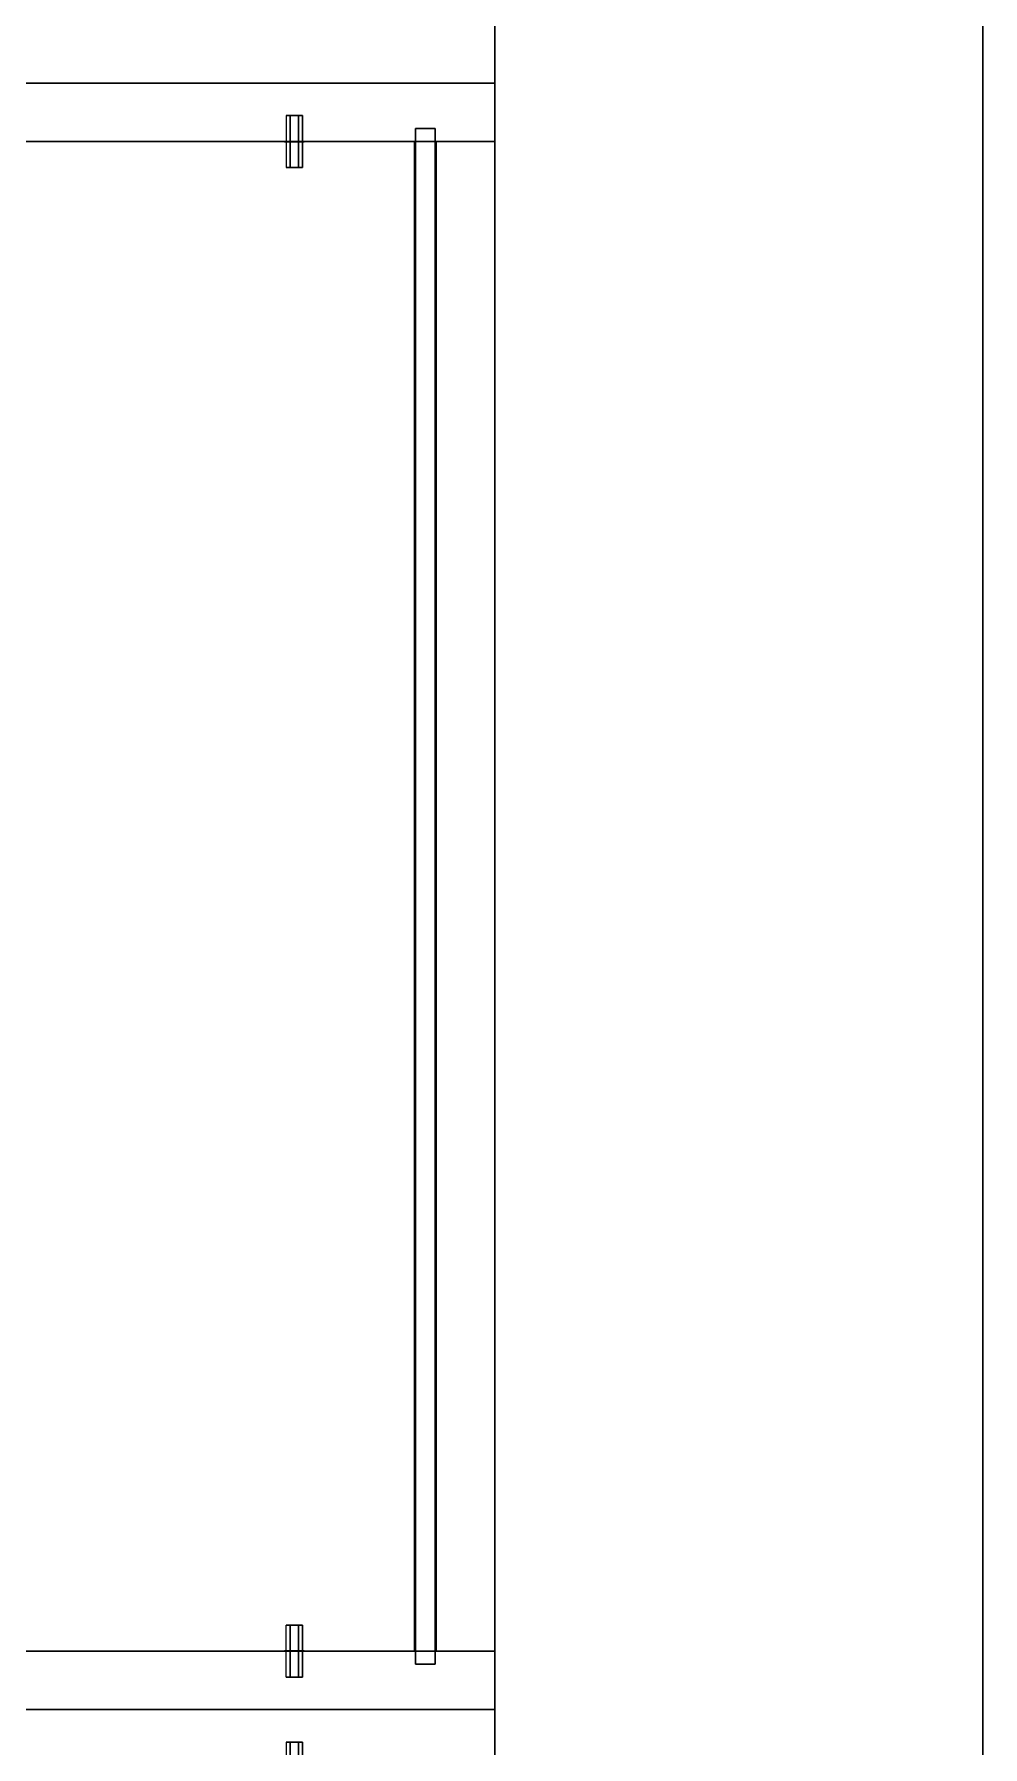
# Model space of a CAD drawing. Extents: x 0 to 4068, y -4475 to 0.
# Drawn here: x 3776 to 4068, y -3427 to -2901 of the extents above; entities that cross this region are included whole.
import ezdxf

# ---------------------------------------------------------------- set-up
doc = ezdxf.new("R2010")
doc.units = 0
for name, color, linetype in [('LAYER0', 7, 'CONTINUOUS'), ('LAYER199', 7, 'CONTINUOUS'), ('LAYER245', 254, 'CONTINUOUS'), ('LAYER361', 7, 'CONTINUOUS'), ('LAYER362', 7, 'CONTINUOUS'), ('LAYER363', 7, 'CONTINUOUS'), ('LAYER364', 7, 'CONTINUOUS'), ('LAYER365', 7, 'CONTINUOUS'), ('LAYER366', 7, 'CONTINUOUS'), ('LAYER367', 7, 'CONTINUOUS'), ('LAYER368', 7, 'CONTINUOUS'), ('LAYER380', 7, 'CONTINUOUS'), ('LAYER382', 254, 'CONTINUOUS'), ('LAYER384', 254, 'CONTINUOUS'), ('LAYER385', 7, 'CONTINUOUS'), ('LAYER387', 254, 'CONTINUOUS'), ('LAYER389', 254, 'CONTINUOUS'), ('LAYER390', 7, 'CONTINUOUS'), ('LAYER392', 254, 'CONTINUOUS'), ('LAYER394', 254, 'CONTINUOUS'), ('LAYER395', 7, 'CONTINUOUS'), ('LAYER397', 254, 'CONTINUOUS'), ('LAYER399', 254, 'CONTINUOUS'), ('LAYER400', 7, 'CONTINUOUS'), ('LAYER402', 254, 'CONTINUOUS'), ('LAYER404', 254, 'CONTINUOUS'), ('LAYER405', 7, 'CONTINUOUS'), ('LAYER407', 254, 'CONTINUOUS'), ('LAYER409', 254, 'CONTINUOUS'), ('LAYER411', 45, 'CONTINUOUS'), ('LAYER46', 7, 'CONTINUOUS'), ('LAYER824', 45, 'CONTINUOUS'), ('LAYER825', 45, 'CONTINUOUS'), ('LAYER88', 254, 'CONTINUOUS')]:
    doc.layers.add(name, color=color, linetype=linetype)

msp = doc.modelspace()

# ---------------------------------------------------------------- linework, layer by layer
at = {"layer": 'LAYER0', "invisible_edges": 1}
for points in [[(4068, 0), (0, -4475), (0, 0), (4068, 0)], [(4068, -4475, 5), (0, 0, 5), (0, -4475, 5), (4068, -4475, 5)], [(0, 0, 5), (4068, -4475, 5), (4068, 0, 5), (0, 0, 5)], [(0, -4475), (4068, 0), (4068, -4475), (0, -4475)], [(4068, 0), (4068, -4475, 5), (4068, -4475), (4068, 0)], [(4068, -4475, 5), (4068, 0), (4068, 0, 5), (4068, -4475, 5)]]:
    msp.add_3dface(points, dxfattribs=at)
at = {"layer": 'LAYER199', "invisible_edges": 1}
for points in [[(3918, -3416, 155), (3518, -3434, 155), (3518, -3416, 155), (3918, -3416, 155)], [(3518, -3434, 155), (3918, -3416, 155), (3918, -3434, 155), (3518, -3434, 155)], [(3918, -3434, 880), (3518, -3416, 880), (3518, -3434, 880), (3918, -3434, 880)], [(3518, -3416, 880), (3918, -3434, 880), (3918, -3416, 880), (3518, -3416, 880)], [(3518, -3416, 880), (3918, -3416, 155), (3518, -3416, 155), (3518, -3416, 880)], [(3918, -3416, 155), (3518, -3416, 880), (3918, -3416, 880), (3918, -3416, 155)], [(3918, -3416, 155), (3918, -3434, 880), (3918, -3434, 155), (3918, -3416, 155)], [(3918, -3434, 880), (3918, -3416, 155), (3918, -3416, 880), (3918, -3434, 880)]]:
    msp.add_3dface(points, dxfattribs=at)
at = {"layer": 'LAYER245'}
for points in [[(3853.9, -3426, 506), (3858.9, -3426, 506), (3857.65, -3426, 508.165), (3855.15, -3426, 508.165)], [(3853.9, -3426, 506), (3855.15, -3426, 503.835), (3857.65, -3426, 503.835), (3858.9, -3426, 506)]]:
    msp.add_3dface(points, dxfattribs=at)
at = {"layer": 'LAYER361', "invisible_edges": 1}
for points in [[(4068, -2754, 5), (3918, -4325, 5), (3918, -2886, 5), (4068, -2754, 5)], [(3918, -4325, 5), (4068, -2754, 5), (4068, -4475, 5), (3918, -4325, 5)], [(3918, -2886, 2415), (4068, -4475, 2415), (4068, -2754, 2415), (3918, -2886, 2415)], [(4068, -2754, 5), (4068, -4475, 2415), (4068, -4475, 5), (4068, -2754, 5)], [(4068, -4475, 2415), (4068, -2754, 5), (4068, -2754, 2415), (4068, -4475, 2415)], [(3918, -2886, 2415), (3918, -4325, 5), (3918, -4325, 2415), (3918, -2886, 2415)], [(3918, -4325, 5), (3918, -2886, 2415), (3918, -2886, 5), (3918, -4325, 5)], [(4068, -4475, 2415), (3918, -2886, 2415), (3918, -4325, 2415), (4068, -4475, 2415)]]:
    msp.add_3dface(points, dxfattribs=at)
at = {"layer": 'LAYER362', "invisible_edges": 1}
for points in [[(3900, -2934, 1233), (3918, -2934, 1113), (3900, -2934, 1113), (3900, -2934, 1233)], [(3918, -2934, 1113), (3900, -2934, 1233), (3918, -2934, 1233), (3918, -2934, 1113)], [(3900, -3398, 1113), (3918, -2934, 1113), (3918, -3398, 1113), (3900, -3398, 1113)], [(3918, -2934, 1113), (3900, -3398, 1113), (3900, -2934, 1113), (3918, -2934, 1113)], [(3900, -2934, 1233), (3918, -3398, 1233), (3918, -2934, 1233), (3900, -2934, 1233)], [(3918, -3398, 1233), (3900, -2934, 1233), (3900, -3398, 1233), (3918, -3398, 1233)], [(3900, -3398, 1113), (3900, -2934, 1233), (3900, -2934, 1113), (3900, -3398, 1113)], [(3900, -2934, 1233), (3900, -3398, 1113), (3900, -3398, 1233), (3900, -2934, 1233)], [(3918, -3398, 1233), (3918, -2934, 1113), (3918, -2934, 1233), (3918, -3398, 1233)], [(3918, -2934, 1113), (3918, -3398, 1233), (3918, -3398, 1113), (3918, -2934, 1113)], [(3918, -3398, 1233), (3900, -3398, 1113), (3918, -3398, 1113), (3918, -3398, 1233)], [(3900, -3398, 1113), (3918, -3398, 1233), (3900, -3398, 1233), (3900, -3398, 1113)]]:
    msp.add_3dface(points, dxfattribs=at)
at = {"layer": 'LAYER363', "invisible_edges": 1}
for points in [[(3900, -2934, 2346), (3918, -2934, 2226), (3900, -2934, 2226), (3900, -2934, 2346)], [(3918, -2934, 2226), (3900, -2934, 2346), (3918, -2934, 2346), (3918, -2934, 2226)], [(3900, -3398, 2226), (3918, -2934, 2226), (3918, -3398, 2226), (3900, -3398, 2226)], [(3918, -2934, 2226), (3900, -3398, 2226), (3900, -2934, 2226), (3918, -2934, 2226)], [(3900, -2934, 2346), (3918, -3398, 2346), (3918, -2934, 2346), (3900, -2934, 2346)], [(3918, -3398, 2346), (3900, -2934, 2346), (3900, -3398, 2346), (3918, -3398, 2346)], [(3900, -3398, 2226), (3900, -2934, 2346), (3900, -2934, 2226), (3900, -3398, 2226)], [(3900, -2934, 2346), (3900, -3398, 2226), (3900, -3398, 2346), (3900, -2934, 2346)], [(3918, -3398, 2346), (3918, -2934, 2226), (3918, -2934, 2346), (3918, -3398, 2346)], [(3918, -2934, 2226), (3918, -3398, 2346), (3918, -3398, 2226), (3918, -2934, 2226)], [(3918, -3398, 2346), (3900, -3398, 2226), (3918, -3398, 2226), (3918, -3398, 2346)], [(3900, -3398, 2226), (3918, -3398, 2346), (3900, -3398, 2346), (3900, -3398, 2226)]]:
    msp.add_3dface(points, dxfattribs=at)
at = {"layer": 'LAYER364', "invisible_edges": 1}
for points in [[(3918, -3398, 156), (3518, -2934, 156), (3918, -2934, 156), (3918, -3398, 156)], [(3518, -2934, 156), (3918, -3398, 156), (3518, -3398, 156), (3518, -2934, 156)], [(3918, -2934, 174), (3518, -2934, 156), (3518, -2934, 174), (3918, -2934, 174)], [(3518, -2934, 156), (3918, -2934, 174), (3918, -2934, 156), (3518, -2934, 156)], [(3518, -3398, 174), (3918, -2934, 174), (3518, -2934, 174), (3518, -3398, 174)], [(3918, -2934, 174), (3518, -3398, 174), (3918, -3398, 174), (3918, -2934, 174)], [(3918, -2934, 174), (3918, -3398, 156), (3918, -2934, 156), (3918, -2934, 174)], [(3918, -3398, 156), (3918, -2934, 174), (3918, -3398, 174), (3918, -3398, 156)], [(3918, -3398, 156), (3518, -3398, 174), (3518, -3398, 156), (3918, -3398, 156)], [(3518, -3398, 174), (3918, -3398, 156), (3918, -3398, 174), (3518, -3398, 174)]]:
    msp.add_3dface(points, dxfattribs=at)
at = {"layer": 'LAYER365', "invisible_edges": 1}
for points in [[(3918, -2934, 2364), (3518, -3398, 2364), (3918, -3398, 2364), (3918, -2934, 2364)], [(3518, -3398, 2364), (3918, -2934, 2364), (3518, -2934, 2364), (3518, -3398, 2364)], [(3918, -2934, 2364), (3518, -2934, 2346), (3518, -2934, 2364), (3918, -2934, 2364)], [(3518, -2934, 2346), (3918, -2934, 2364), (3918, -2934, 2346), (3518, -2934, 2346)], [(3518, -2934, 2346), (3918, -3398, 2346), (3518, -3398, 2346), (3518, -2934, 2346)], [(3918, -3398, 2346), (3518, -2934, 2346), (3918, -2934, 2346), (3918, -3398, 2346)], [(3918, -3398, 2346), (3918, -2934, 2364), (3918, -3398, 2364), (3918, -3398, 2346)], [(3918, -2934, 2364), (3918, -3398, 2346), (3918, -2934, 2346), (3918, -2934, 2364)], [(3918, -3398, 2346), (3518, -3398, 2364), (3518, -3398, 2346), (3918, -3398, 2346)], [(3518, -3398, 2364), (3918, -3398, 2346), (3918, -3398, 2364), (3518, -3398, 2364)]]:
    msp.add_3dface(points, dxfattribs=at)
at = {"layer": 'LAYER366', "invisible_edges": 1}
for points in [[(3918, -2916, 155), (3518, -2934, 155), (3518, -2916, 155), (3918, -2916, 155)], [(3518, -2934, 155), (3918, -2916, 155), (3918, -2934, 155), (3518, -2934, 155)], [(3918, -2934, 2365), (3518, -2916, 2365), (3518, -2934, 2365), (3918, -2934, 2365)], [(3518, -2916, 2365), (3918, -2934, 2365), (3918, -2916, 2365), (3518, -2916, 2365)], [(3518, -2916, 2365), (3918, -2916, 155), (3518, -2916, 155), (3518, -2916, 2365)], [(3918, -2916, 155), (3518, -2916, 2365), (3918, -2916, 2365), (3918, -2916, 155)], [(3918, -2916, 155), (3918, -2934, 2365), (3918, -2934, 155), (3918, -2916, 155)], [(3918, -2934, 2365), (3918, -2916, 155), (3918, -2916, 2365), (3918, -2934, 2365)], [(3918, -2934, 2365), (3518, -2934, 155), (3918, -2934, 155), (3918, -2934, 2365)], [(3518, -2934, 155), (3918, -2934, 2365), (3518, -2934, 2365), (3518, -2934, 155)]]:
    msp.add_3dface(points, dxfattribs=at)
at = {"layer": 'LAYER367', "invisible_edges": 1}
for points in [[(3918, -3398, 155), (3518, -3398, 2365), (3918, -3398, 2365), (3918, -3398, 155)], [(3518, -3398, 2365), (3918, -3398, 155), (3518, -3398, 155), (3518, -3398, 2365)], [(3918, -3398, 155), (3518, -3416, 155), (3518, -3398, 155), (3918, -3398, 155)], [(3518, -3416, 155), (3918, -3398, 155), (3918, -3416, 155), (3518, -3416, 155)], [(3918, -3416, 2365), (3518, -3398, 2365), (3518, -3416, 2365), (3918, -3416, 2365)], [(3518, -3398, 2365), (3918, -3416, 2365), (3918, -3398, 2365), (3518, -3398, 2365)], [(3918, -3416, 2365), (3918, -3398, 155), (3918, -3398, 2365), (3918, -3416, 2365)], [(3918, -3398, 155), (3918, -3416, 2365), (3918, -3416, 155), (3918, -3398, 155)], [(3518, -3416, 155), (3918, -3416, 2365), (3518, -3416, 2365), (3518, -3416, 155)], [(3918, -3416, 2365), (3518, -3416, 155), (3918, -3416, 155), (3918, -3416, 2365)]]:
    msp.add_3dface(points, dxfattribs=at)
at = {"layer": 'LAYER368', "invisible_edges": 1}
for points in [[(3893.7, -2930, 170), (3899.7, -3402, 170), (3893.7, -3402, 170), (3893.7, -2930, 170)], [(3899.7, -3402, 170), (3893.7, -2930, 170), (3899.7, -2930, 170), (3899.7, -3402, 170)], [(3899.7, -2930, 2350), (3893.7, -3402, 2350), (3899.7, -3402, 2350), (3899.7, -2930, 2350)], [(3893.7, -3402, 2350), (3899.7, -2930, 2350), (3893.7, -2930, 2350), (3893.7, -3402, 2350)], [(3893.7, -2930, 170), (3899.7, -2930, 2350), (3899.7, -2930, 170), (3893.7, -2930, 170)], [(3899.7, -2930, 2350), (3893.7, -2930, 170), (3893.7, -2930, 2350), (3899.7, -2930, 2350)], [(3893.7, -3402, 2350), (3893.7, -2930, 170), (3893.7, -3402, 170), (3893.7, -3402, 2350)], [(3893.7, -2930, 170), (3893.7, -3402, 2350), (3893.7, -2930, 2350), (3893.7, -2930, 170)], [(3899.7, -2930, 2350), (3899.7, -3402, 170), (3899.7, -2930, 170), (3899.7, -2930, 2350)], [(3899.7, -3402, 170), (3899.7, -2930, 2350), (3899.7, -3402, 2350), (3899.7, -3402, 170)], [(3893.7, -3402, 2350), (3899.7, -3402, 170), (3899.7, -3402, 2350), (3893.7, -3402, 2350)], [(3899.7, -3402, 170), (3893.7, -3402, 2350), (3893.7, -3402, 170), (3899.7, -3402, 170)]]:
    msp.add_3dface(points, dxfattribs=at)
at = {"layer": 'LAYER380', "invisible_edges": 1}
for points in [[(3893.4, -3398, 465.571), (3538, -2934, 465.571), (3893.4, -2934, 465.571), (3893.4, -3398, 465.571)], [(3538, -2934, 465.571), (3893.4, -3398, 465.571), (3538, -3398, 465.571), (3538, -2934, 465.571)], [(3893.4, -2934, 483.571), (3538, -2934, 465.571), (3538, -2934, 483.571), (3893.4, -2934, 483.571)], [(3538, -2934, 465.571), (3893.4, -2934, 483.571), (3893.4, -2934, 465.571), (3538, -2934, 465.571)], [(3538, -3398, 483.571), (3893.4, -2934, 483.571), (3538, -2934, 483.571), (3538, -3398, 483.571)], [(3893.4, -2934, 483.571), (3538, -3398, 483.571), (3893.4, -3398, 483.571), (3893.4, -2934, 483.571)], [(3893.4, -2934, 483.571), (3893.4, -3398, 465.571), (3893.4, -2934, 465.571), (3893.4, -2934, 483.571)], [(3893.4, -3398, 465.571), (3893.4, -2934, 483.571), (3893.4, -3398, 483.571), (3893.4, -3398, 465.571)], [(3893.4, -3398, 465.571), (3538, -3398, 483.571), (3538, -3398, 465.571), (3893.4, -3398, 465.571)], [(3538, -3398, 483.571), (3893.4, -3398, 465.571), (3893.4, -3398, 483.571), (3538, -3398, 483.571)]]:
    msp.add_3dface(points, dxfattribs=at)
at = {"layer": 'LAYER382'}
for points in [[(3853.9, -2926, 463.071), (3858.9, -2926, 463.071), (3857.65, -2926, 465.236), (3855.15, -2926, 465.236)], [(3853.9, -2926, 463.071), (3855.15, -2926, 460.906), (3857.65, -2926, 460.906), (3858.9, -2926, 463.071)], [(3859.4, -2933.95, 463.071), (3853.4, -2933.95, 463.071), (3854.9, -2933.95, 465.67), (3857.9, -2933.95, 465.67)], [(3859.4, -2933.95, 463.071), (3853.4, -2933.95, 463.071), (3854.9, -2933.95, 460.473), (3857.9, -2933.95, 460.473)], [(3859.4, -2934.05, 463.071), (3853.4, -2934.05, 463.071), (3854.9, -2934.05, 465.67), (3857.9, -2934.05, 465.67)], [(3859.4, -2934.05, 463.071), (3853.4, -2934.05, 463.071), (3854.9, -2934.05, 460.473), (3857.9, -2934.05, 460.473)], [(3853.9, -2942, 463.071), (3858.9, -2942, 463.071), (3857.65, -2942, 465.236), (3855.15, -2942, 465.236)], [(3853.9, -2942, 463.071), (3855.15, -2942, 460.906), (3857.65, -2942, 460.906), (3858.9, -2942, 463.071)]]:
    msp.add_3dface(points, dxfattribs=at)
at = {"layer": 'LAYER384'}
for points in [[(3853.9, -3390, 463.071), (3858.9, -3390, 463.071), (3857.65, -3390, 465.236), (3855.15, -3390, 465.236)], [(3853.9, -3390, 463.071), (3855.15, -3390, 460.906), (3857.65, -3390, 460.906), (3858.9, -3390, 463.071)], [(3859.4, -3397.95, 463.071), (3853.4, -3397.95, 463.071), (3854.9, -3397.95, 465.67), (3857.9, -3397.95, 465.67)], [(3859.4, -3397.95, 463.071), (3853.4, -3397.95, 463.071), (3854.9, -3397.95, 460.473), (3857.9, -3397.95, 460.473)], [(3859.4, -3398.05, 463.071), (3853.4, -3398.05, 463.071), (3854.9, -3398.05, 465.67), (3857.9, -3398.05, 465.67)], [(3859.4, -3398.05, 463.071), (3853.4, -3398.05, 463.071), (3854.9, -3398.05, 460.473), (3857.9, -3398.05, 460.473)], [(3853.9, -3406, 463.071), (3858.9, -3406, 463.071), (3857.65, -3406, 465.236), (3855.15, -3406, 465.236)], [(3853.9, -3406, 463.071), (3855.15, -3406, 460.906), (3857.65, -3406, 460.906), (3858.9, -3406, 463.071)]]:
    msp.add_3dface(points, dxfattribs=at)
at = {"layer": 'LAYER385', "invisible_edges": 1}
for points in [[(3893.4, -3398, 806.14), (3538, -2934, 806.14), (3893.4, -2934, 806.14), (3893.4, -3398, 806.14)], [(3538, -2934, 806.14), (3893.4, -3398, 806.14), (3538, -3398, 806.14), (3538, -2934, 806.14)], [(3893.4, -2934, 824.14), (3538, -2934, 806.14), (3538, -2934, 824.14), (3893.4, -2934, 824.14)], [(3538, -2934, 806.14), (3893.4, -2934, 824.14), (3893.4, -2934, 806.14), (3538, -2934, 806.14)], [(3538, -3398, 824.14), (3893.4, -2934, 824.14), (3538, -2934, 824.14), (3538, -3398, 824.14)], [(3893.4, -2934, 824.14), (3538, -3398, 824.14), (3893.4, -3398, 824.14), (3893.4, -2934, 824.14)], [(3893.4, -2934, 824.14), (3893.4, -3398, 806.14), (3893.4, -2934, 806.14), (3893.4, -2934, 824.14)], [(3893.4, -3398, 806.14), (3893.4, -2934, 824.14), (3893.4, -3398, 824.14), (3893.4, -3398, 806.14)], [(3893.4, -3398, 806.14), (3538, -3398, 824.14), (3538, -3398, 806.14), (3893.4, -3398, 806.14)], [(3538, -3398, 824.14), (3893.4, -3398, 806.14), (3893.4, -3398, 824.14), (3538, -3398, 824.14)]]:
    msp.add_3dface(points, dxfattribs=at)
at = {"layer": 'LAYER387'}
for points in [[(3853.9, -2926, 803.64), (3858.9, -2926, 803.64), (3857.65, -2926, 805.805), (3855.15, -2926, 805.805)], [(3853.9, -2926, 803.64), (3855.15, -2926, 801.475), (3857.65, -2926, 801.475), (3858.9, -2926, 803.64)], [(3859.4, -2933.95, 803.64), (3853.4, -2933.95, 803.64), (3854.9, -2933.95, 806.238), (3857.9, -2933.95, 806.238)], [(3859.4, -2933.95, 803.64), (3853.4, -2933.95, 803.64), (3854.9, -2933.95, 801.042), (3857.9, -2933.95, 801.042)], [(3859.4, -2934.05, 803.64), (3853.4, -2934.05, 803.64), (3854.9, -2934.05, 806.238), (3857.9, -2934.05, 806.238)], [(3859.4, -2934.05, 803.64), (3853.4, -2934.05, 803.64), (3854.9, -2934.05, 801.042), (3857.9, -2934.05, 801.042)], [(3853.9, -2942, 803.64), (3858.9, -2942, 803.64), (3857.65, -2942, 805.805), (3855.15, -2942, 805.805)], [(3853.9, -2942, 803.64), (3855.15, -2942, 801.475), (3857.65, -2942, 801.475), (3858.9, -2942, 803.64)]]:
    msp.add_3dface(points, dxfattribs=at)
at = {"layer": 'LAYER389'}
for points in [[(3853.9, -3390, 803.64), (3858.9, -3390, 803.64), (3857.65, -3390, 805.805), (3855.15, -3390, 805.805)], [(3853.9, -3390, 803.64), (3855.15, -3390, 801.475), (3857.65, -3390, 801.475), (3858.9, -3390, 803.64)], [(3859.4, -3397.95, 803.64), (3853.4, -3397.95, 803.64), (3854.9, -3397.95, 806.238), (3857.9, -3397.95, 806.238)], [(3859.4, -3397.95, 803.64), (3853.4, -3397.95, 803.64), (3854.9, -3397.95, 801.042), (3857.9, -3397.95, 801.042)], [(3859.4, -3398.05, 803.64), (3853.4, -3398.05, 803.64), (3854.9, -3398.05, 806.238), (3857.9, -3398.05, 806.238)], [(3859.4, -3398.05, 803.64), (3853.4, -3398.05, 803.64), (3854.9, -3398.05, 801.042), (3857.9, -3398.05, 801.042)], [(3853.9, -3406, 803.64), (3858.9, -3406, 803.64), (3857.65, -3406, 805.805), (3855.15, -3406, 805.805)], [(3853.9, -3406, 803.64), (3855.15, -3406, 801.475), (3857.65, -3406, 801.475), (3858.9, -3406, 803.64)]]:
    msp.add_3dface(points, dxfattribs=at)
at = {"layer": 'LAYER390', "invisible_edges": 1}
for points in [[(3893.4, -3398, 1086.714), (3538, -2934, 1086.714), (3893.4, -2934, 1086.714), (3893.4, -3398, 1086.714)], [(3538, -2934, 1086.714), (3893.4, -3398, 1086.714), (3538, -3398, 1086.714), (3538, -2934, 1086.714)], [(3893.4, -2934, 1104.714), (3538, -2934, 1086.714), (3538, -2934, 1104.714), (3893.4, -2934, 1104.714)], [(3538, -2934, 1086.714), (3893.4, -2934, 1104.714), (3893.4, -2934, 1086.714), (3538, -2934, 1086.714)], [(3538, -3398, 1104.714), (3893.4, -2934, 1104.714), (3538, -2934, 1104.714), (3538, -3398, 1104.714)], [(3893.4, -2934, 1104.714), (3538, -3398, 1104.714), (3893.4, -3398, 1104.714), (3893.4, -2934, 1104.714)], [(3893.4, -2934, 1104.714), (3893.4, -3398, 1086.714), (3893.4, -2934, 1086.714), (3893.4, -2934, 1104.714)], [(3893.4, -3398, 1086.714), (3893.4, -2934, 1104.714), (3893.4, -3398, 1104.714), (3893.4, -3398, 1086.714)], [(3893.4, -3398, 1086.714), (3538, -3398, 1104.714), (3538, -3398, 1086.714), (3893.4, -3398, 1086.714)], [(3538, -3398, 1104.714), (3893.4, -3398, 1086.714), (3893.4, -3398, 1104.714), (3538, -3398, 1104.714)]]:
    msp.add_3dface(points, dxfattribs=at)
at = {"layer": 'LAYER392'}
for points in [[(3853.9, -2926, 1084.214), (3858.9, -2926, 1084.214), (3857.65, -2926, 1086.379), (3855.15, -2926, 1086.379)], [(3853.9, -2926, 1084.214), (3855.15, -2926, 1082.049), (3857.65, -2926, 1082.049), (3858.9, -2926, 1084.214)], [(3859.4, -2933.95, 1084.214), (3853.4, -2933.95, 1084.214), (3854.9, -2933.95, 1086.812), (3857.9, -2933.95, 1086.812)], [(3859.4, -2933.95, 1084.214), (3853.4, -2933.95, 1084.214), (3854.9, -2933.95, 1081.616), (3857.9, -2933.95, 1081.616)], [(3859.4, -2934.05, 1084.214), (3853.4, -2934.05, 1084.214), (3854.9, -2934.05, 1086.812), (3857.9, -2934.05, 1086.812)], [(3859.4, -2934.05, 1084.214), (3853.4, -2934.05, 1084.214), (3854.9, -2934.05, 1081.616), (3857.9, -2934.05, 1081.616)], [(3853.9, -2942, 1084.214), (3858.9, -2942, 1084.214), (3857.65, -2942, 1086.379), (3855.15, -2942, 1086.379)], [(3853.9, -2942, 1084.214), (3855.15, -2942, 1082.049), (3857.65, -2942, 1082.049), (3858.9, -2942, 1084.214)]]:
    msp.add_3dface(points, dxfattribs=at)
at = {"layer": 'LAYER394'}
for points in [[(3853.9, -3390, 1084.214), (3858.9, -3390, 1084.214), (3857.65, -3390, 1086.379), (3855.15, -3390, 1086.379)], [(3853.9, -3390, 1084.214), (3855.15, -3390, 1082.049), (3857.65, -3390, 1082.049), (3858.9, -3390, 1084.214)], [(3859.4, -3397.95, 1084.214), (3853.4, -3397.95, 1084.214), (3854.9, -3397.95, 1086.812), (3857.9, -3397.95, 1086.812)], [(3859.4, -3397.95, 1084.214), (3853.4, -3397.95, 1084.214), (3854.9, -3397.95, 1081.616), (3857.9, -3397.95, 1081.616)], [(3859.4, -3398.05, 1084.214), (3853.4, -3398.05, 1084.214), (3854.9, -3398.05, 1086.812), (3857.9, -3398.05, 1086.812)], [(3859.4, -3398.05, 1084.214), (3853.4, -3398.05, 1084.214), (3854.9, -3398.05, 1081.616), (3857.9, -3398.05, 1081.616)], [(3853.9, -3406, 1084.214), (3858.9, -3406, 1084.214), (3857.65, -3406, 1086.379), (3855.15, -3406, 1086.379)], [(3853.9, -3406, 1084.214), (3855.15, -3406, 1082.049), (3857.65, -3406, 1082.049), (3858.9, -3406, 1084.214)]]:
    msp.add_3dface(points, dxfattribs=at)
at = {"layer": 'LAYER395', "invisible_edges": 1}
for points in [[(3893.4, -3398, 1397.286), (3538, -2934, 1397.286), (3893.4, -2934, 1397.286), (3893.4, -3398, 1397.286)], [(3538, -2934, 1397.286), (3893.4, -3398, 1397.286), (3538, -3398, 1397.286), (3538, -2934, 1397.286)], [(3893.4, -2934, 1415.286), (3538, -2934, 1397.286), (3538, -2934, 1415.286), (3893.4, -2934, 1415.286)], [(3538, -2934, 1397.286), (3893.4, -2934, 1415.286), (3893.4, -2934, 1397.286), (3538, -2934, 1397.286)], [(3538, -3398, 1415.286), (3893.4, -2934, 1415.286), (3538, -2934, 1415.286), (3538, -3398, 1415.286)], [(3893.4, -2934, 1415.286), (3538, -3398, 1415.286), (3893.4, -3398, 1415.286), (3893.4, -2934, 1415.286)], [(3893.4, -2934, 1415.286), (3893.4, -3398, 1397.286), (3893.4, -2934, 1397.286), (3893.4, -2934, 1415.286)], [(3893.4, -3398, 1397.286), (3893.4, -2934, 1415.286), (3893.4, -3398, 1415.286), (3893.4, -3398, 1397.286)], [(3893.4, -3398, 1397.286), (3538, -3398, 1415.286), (3538, -3398, 1397.286), (3893.4, -3398, 1397.286)], [(3538, -3398, 1415.286), (3893.4, -3398, 1397.286), (3893.4, -3398, 1415.286), (3538, -3398, 1415.286)]]:
    msp.add_3dface(points, dxfattribs=at)
at = {"layer": 'LAYER397'}
for points in [[(3853.9, -2926, 1394.786), (3858.9, -2926, 1394.786), (3857.65, -2926, 1396.951), (3855.15, -2926, 1396.951)], [(3853.9, -2926, 1394.786), (3855.15, -2926, 1392.621), (3857.65, -2926, 1392.621), (3858.9, -2926, 1394.786)], [(3859.4, -2933.95, 1394.786), (3853.4, -2933.95, 1394.786), (3854.9, -2933.95, 1397.384), (3857.9, -2933.95, 1397.384)], [(3859.4, -2933.95, 1394.786), (3853.4, -2933.95, 1394.786), (3854.9, -2933.95, 1392.188), (3857.9, -2933.95, 1392.188)], [(3859.4, -2934.05, 1394.786), (3853.4, -2934.05, 1394.786), (3854.9, -2934.05, 1397.384), (3857.9, -2934.05, 1397.384)], [(3859.4, -2934.05, 1394.786), (3853.4, -2934.05, 1394.786), (3854.9, -2934.05, 1392.188), (3857.9, -2934.05, 1392.188)], [(3853.9, -2942, 1394.786), (3858.9, -2942, 1394.786), (3857.65, -2942, 1396.951), (3855.15, -2942, 1396.951)], [(3853.9, -2942, 1394.786), (3855.15, -2942, 1392.621), (3857.65, -2942, 1392.621), (3858.9, -2942, 1394.786)]]:
    msp.add_3dface(points, dxfattribs=at)
at = {"layer": 'LAYER399'}
for points in [[(3853.9, -3390, 1394.786), (3858.9, -3390, 1394.786), (3857.65, -3390, 1396.951), (3855.15, -3390, 1396.951)], [(3853.9, -3390, 1394.786), (3855.15, -3390, 1392.621), (3857.65, -3390, 1392.621), (3858.9, -3390, 1394.786)], [(3859.4, -3397.95, 1394.786), (3853.4, -3397.95, 1394.786), (3854.9, -3397.95, 1397.384), (3857.9, -3397.95, 1397.384)], [(3859.4, -3397.95, 1394.786), (3853.4, -3397.95, 1394.786), (3854.9, -3397.95, 1392.188), (3857.9, -3397.95, 1392.188)], [(3859.4, -3398.05, 1394.786), (3853.4, -3398.05, 1394.786), (3854.9, -3398.05, 1397.384), (3857.9, -3398.05, 1397.384)], [(3859.4, -3398.05, 1394.786), (3853.4, -3398.05, 1394.786), (3854.9, -3398.05, 1392.188), (3857.9, -3398.05, 1392.188)], [(3853.9, -3406, 1394.786), (3858.9, -3406, 1394.786), (3857.65, -3406, 1396.951), (3855.15, -3406, 1396.951)], [(3853.9, -3406, 1394.786), (3855.15, -3406, 1392.621), (3857.65, -3406, 1392.621), (3858.9, -3406, 1394.786)]]:
    msp.add_3dface(points, dxfattribs=at)
at = {"layer": 'LAYER400', "invisible_edges": 1}
for points in [[(3893.4, -3398, 1707.857), (3538, -2934, 1707.857), (3893.4, -2934, 1707.857), (3893.4, -3398, 1707.857)], [(3538, -2934, 1707.857), (3893.4, -3398, 1707.857), (3538, -3398, 1707.857), (3538, -2934, 1707.857)], [(3893.4, -2934, 1725.857), (3538, -2934, 1707.857), (3538, -2934, 1725.857), (3893.4, -2934, 1725.857)], [(3538, -2934, 1707.857), (3893.4, -2934, 1725.857), (3893.4, -2934, 1707.857), (3538, -2934, 1707.857)], [(3538, -3398, 1725.857), (3893.4, -2934, 1725.857), (3538, -2934, 1725.857), (3538, -3398, 1725.857)], [(3893.4, -2934, 1725.857), (3538, -3398, 1725.857), (3893.4, -3398, 1725.857), (3893.4, -2934, 1725.857)], [(3893.4, -2934, 1725.857), (3893.4, -3398, 1707.857), (3893.4, -2934, 1707.857), (3893.4, -2934, 1725.857)], [(3893.4, -3398, 1707.857), (3893.4, -2934, 1725.857), (3893.4, -3398, 1725.857), (3893.4, -3398, 1707.857)], [(3893.4, -3398, 1707.857), (3538, -3398, 1725.857), (3538, -3398, 1707.857), (3893.4, -3398, 1707.857)], [(3538, -3398, 1725.857), (3893.4, -3398, 1707.857), (3893.4, -3398, 1725.857), (3538, -3398, 1725.857)]]:
    msp.add_3dface(points, dxfattribs=at)
at = {"layer": 'LAYER402'}
for points in [[(3853.9, -2926, 1705.357), (3858.9, -2926, 1705.357), (3857.65, -2926, 1707.522), (3855.15, -2926, 1707.522)], [(3853.9, -2926, 1705.357), (3855.15, -2926, 1703.192), (3857.65, -2926, 1703.192), (3858.9, -2926, 1705.357)], [(3859.4, -2933.95, 1705.357), (3853.4, -2933.95, 1705.357), (3854.9, -2933.95, 1707.955), (3857.9, -2933.95, 1707.955)], [(3859.4, -2933.95, 1705.357), (3853.4, -2933.95, 1705.357), (3854.9, -2933.95, 1702.759), (3857.9, -2933.95, 1702.759)], [(3859.4, -2934.05, 1705.357), (3853.4, -2934.05, 1705.357), (3854.9, -2934.05, 1707.955), (3857.9, -2934.05, 1707.955)], [(3859.4, -2934.05, 1705.357), (3853.4, -2934.05, 1705.357), (3854.9, -2934.05, 1702.759), (3857.9, -2934.05, 1702.759)], [(3853.9, -2942, 1705.357), (3858.9, -2942, 1705.357), (3857.65, -2942, 1707.522), (3855.15, -2942, 1707.522)], [(3853.9, -2942, 1705.357), (3855.15, -2942, 1703.192), (3857.65, -2942, 1703.192), (3858.9, -2942, 1705.357)]]:
    msp.add_3dface(points, dxfattribs=at)
at = {"layer": 'LAYER404'}
for points in [[(3853.9, -3390, 1705.357), (3858.9, -3390, 1705.357), (3857.65, -3390, 1707.522), (3855.15, -3390, 1707.522)], [(3853.9, -3390, 1705.357), (3855.15, -3390, 1703.192), (3857.65, -3390, 1703.192), (3858.9, -3390, 1705.357)], [(3859.4, -3397.95, 1705.357), (3853.4, -3397.95, 1705.357), (3854.9, -3397.95, 1707.955), (3857.9, -3397.95, 1707.955)], [(3859.4, -3397.95, 1705.357), (3853.4, -3397.95, 1705.357), (3854.9, -3397.95, 1702.759), (3857.9, -3397.95, 1702.759)], [(3859.4, -3398.05, 1705.357), (3853.4, -3398.05, 1705.357), (3854.9, -3398.05, 1707.955), (3857.9, -3398.05, 1707.955)], [(3859.4, -3398.05, 1705.357), (3853.4, -3398.05, 1705.357), (3854.9, -3398.05, 1702.759), (3857.9, -3398.05, 1702.759)], [(3853.9, -3406, 1705.357), (3858.9, -3406, 1705.357), (3857.65, -3406, 1707.522), (3855.15, -3406, 1707.522)], [(3853.9, -3406, 1705.357), (3855.15, -3406, 1703.192), (3857.65, -3406, 1703.192), (3858.9, -3406, 1705.357)]]:
    msp.add_3dface(points, dxfattribs=at)
at = {"layer": 'LAYER405', "invisible_edges": 1}
for points in [[(3893.4, -3398, 2018.429), (3538, -2934, 2018.429), (3893.4, -2934, 2018.429), (3893.4, -3398, 2018.429)], [(3538, -2934, 2018.429), (3893.4, -3398, 2018.429), (3538, -3398, 2018.429), (3538, -2934, 2018.429)], [(3893.4, -2934, 2036.429), (3538, -2934, 2018.429), (3538, -2934, 2036.429), (3893.4, -2934, 2036.429)], [(3538, -2934, 2018.429), (3893.4, -2934, 2036.429), (3893.4, -2934, 2018.429), (3538, -2934, 2018.429)], [(3538, -3398, 2036.429), (3893.4, -2934, 2036.429), (3538, -2934, 2036.429), (3538, -3398, 2036.429)], [(3893.4, -2934, 2036.429), (3538, -3398, 2036.429), (3893.4, -3398, 2036.429), (3893.4, -2934, 2036.429)], [(3893.4, -2934, 2036.429), (3893.4, -3398, 2018.429), (3893.4, -2934, 2018.429), (3893.4, -2934, 2036.429)], [(3893.4, -3398, 2018.429), (3893.4, -2934, 2036.429), (3893.4, -3398, 2036.429), (3893.4, -3398, 2018.429)], [(3893.4, -3398, 2018.429), (3538, -3398, 2036.429), (3538, -3398, 2018.429), (3893.4, -3398, 2018.429)], [(3538, -3398, 2036.429), (3893.4, -3398, 2018.429), (3893.4, -3398, 2036.429), (3538, -3398, 2036.429)]]:
    msp.add_3dface(points, dxfattribs=at)
at = {"layer": 'LAYER407'}
for points in [[(3853.9, -2926, 2015.929), (3858.9, -2926, 2015.929), (3857.65, -2926, 2018.094), (3855.15, -2926, 2018.094)], [(3853.9, -2926, 2015.929), (3855.15, -2926, 2013.764), (3857.65, -2926, 2013.764), (3858.9, -2926, 2015.929)], [(3859.4, -2933.95, 2015.929), (3853.4, -2933.95, 2015.929), (3854.9, -2933.95, 2018.527), (3857.9, -2933.95, 2018.527)], [(3859.4, -2933.95, 2015.929), (3853.4, -2933.95, 2015.929), (3854.9, -2933.95, 2013.331), (3857.9, -2933.95, 2013.331)], [(3859.4, -2934.05, 2015.929), (3853.4, -2934.05, 2015.929), (3854.9, -2934.05, 2018.527), (3857.9, -2934.05, 2018.527)], [(3859.4, -2934.05, 2015.929), (3853.4, -2934.05, 2015.929), (3854.9, -2934.05, 2013.331), (3857.9, -2934.05, 2013.331)], [(3853.9, -2942, 2015.929), (3858.9, -2942, 2015.929), (3857.65, -2942, 2018.094), (3855.15, -2942, 2018.094)], [(3853.9, -2942, 2015.929), (3855.15, -2942, 2013.764), (3857.65, -2942, 2013.764), (3858.9, -2942, 2015.929)]]:
    msp.add_3dface(points, dxfattribs=at)
at = {"layer": 'LAYER409'}
for points in [[(3853.9, -3390, 2015.929), (3858.9, -3390, 2015.929), (3857.65, -3390, 2018.094), (3855.15, -3390, 2018.094)], [(3853.9, -3390, 2015.929), (3855.15, -3390, 2013.764), (3857.65, -3390, 2013.764), (3858.9, -3390, 2015.929)], [(3859.4, -3397.95, 2015.929), (3853.4, -3397.95, 2015.929), (3854.9, -3397.95, 2018.527), (3857.9, -3397.95, 2018.527)], [(3859.4, -3397.95, 2015.929), (3853.4, -3397.95, 2015.929), (3854.9, -3397.95, 2013.331), (3857.9, -3397.95, 2013.331)], [(3859.4, -3398.05, 2015.929), (3853.4, -3398.05, 2015.929), (3854.9, -3398.05, 2018.527), (3857.9, -3398.05, 2018.527)], [(3859.4, -3398.05, 2015.929), (3853.4, -3398.05, 2015.929), (3854.9, -3398.05, 2013.331), (3857.9, -3398.05, 2013.331)], [(3853.9, -3406, 2015.929), (3858.9, -3406, 2015.929), (3857.65, -3406, 2018.094), (3855.15, -3406, 2018.094)], [(3853.9, -3406, 2015.929), (3855.15, -3406, 2013.764), (3857.65, -3406, 2013.764), (3858.9, -3406, 2015.929)]]:
    msp.add_3dface(points, dxfattribs=at)
at = {"layer": 'LAYER411', "invisible_edges": 1}
for points in [[(3495, -4325, 1705), (3918, -3416, 1705), (3495, -3416, 1705), (3495, -4325, 1705)], [(3918, -3416, 1705), (3495, -4325, 1705), (3918, -4325, 1705), (3918, -3416, 1705)], [(3495, -3416, 1687), (3918, -3416, 1705), (3918, -3416, 1687), (3495, -3416, 1687)], [(3918, -3416, 1705), (3495, -3416, 1687), (3495, -3416, 1705), (3918, -3416, 1705)], [(3918, -4325, 1687), (3495, -3416, 1687), (3918, -3416, 1687), (3918, -4325, 1687)], [(3495, -3416, 1687), (3918, -4325, 1687), (3495, -4325, 1687), (3495, -3416, 1687)], [(3918, -4325, 1687), (3918, -3416, 1705), (3918, -4325, 1705), (3918, -4325, 1687)], [(3918, -3416, 1705), (3918, -4325, 1687), (3918, -3416, 1687), (3918, -3416, 1705)]]:
    msp.add_3dface(points, dxfattribs=at)
at = {"layer": 'LAYER46', "invisible_edges": 1}
for points in [[(3918, -3416, 1705), (3518, -3434, 1705), (3518, -3416, 1705), (3918, -3416, 1705)], [(3518, -3434, 1705), (3918, -3416, 1705), (3918, -3434, 1705), (3518, -3434, 1705)], [(3918, -3434, 2365), (3518, -3416, 2365), (3518, -3434, 2365), (3918, -3434, 2365)], [(3518, -3416, 2365), (3918, -3434, 2365), (3918, -3416, 2365), (3518, -3416, 2365)], [(3518, -3416, 2365), (3918, -3416, 1705), (3518, -3416, 1705), (3518, -3416, 2365)], [(3918, -3416, 1705), (3518, -3416, 2365), (3918, -3416, 2365), (3918, -3416, 1705)], [(3918, -3416, 1705), (3918, -3434, 2365), (3918, -3434, 1705), (3918, -3416, 1705)], [(3918, -3434, 2365), (3918, -3416, 1705), (3918, -3416, 2365), (3918, -3434, 2365)]]:
    msp.add_3dface(points, dxfattribs=at)
at = {"layer": 'LAYER824', "invisible_edges": 1}
for points in [[(3495, -3416, 880), (3918, -4325, 880), (3495, -4325, 880), (3495, -3416, 880)], [(3918, -4325, 880), (3495, -3416, 880), (3918, -3416, 880), (3918, -4325, 880)], [(3495, -3416, 880), (3918, -3416, 898), (3918, -3416, 880), (3495, -3416, 880)], [(3918, -3416, 898), (3495, -3416, 880), (3495, -3416, 898), (3918, -3416, 898)], [(3918, -3416, 898), (3495, -4325, 898), (3918, -4325, 898), (3918, -3416, 898)], [(3495, -4325, 898), (3918, -3416, 898), (3495, -3416, 898), (3495, -4325, 898)], [(3918, -3416, 898), (3918, -4325, 880), (3918, -3416, 880), (3918, -3416, 898)], [(3918, -4325, 880), (3918, -3416, 898), (3918, -4325, 898), (3918, -4325, 880)]]:
    msp.add_3dface(points, dxfattribs=at)
at = {"layer": 'LAYER825', "invisible_edges": 1}
for points in [[(3495, -3416, 1687), (3918, -3416, 898), (3495, -3416, 898), (3495, -3416, 1687)], [(3918, -3416, 898), (3495, -3416, 1687), (3918, -3416, 1687), (3918, -3416, 898)], [(3495, -3434, 898), (3918, -3416, 898), (3918, -3434, 898), (3495, -3434, 898)], [(3918, -3416, 898), (3495, -3434, 898), (3495, -3416, 898), (3918, -3416, 898)], [(3495, -3416, 1687), (3918, -3434, 1687), (3918, -3416, 1687), (3495, -3416, 1687)], [(3918, -3434, 1687), (3495, -3416, 1687), (3495, -3434, 1687), (3918, -3434, 1687)], [(3918, -3434, 1687), (3918, -3416, 898), (3918, -3416, 1687), (3918, -3434, 1687)], [(3918, -3416, 898), (3918, -3434, 1687), (3918, -3434, 898), (3918, -3416, 898)]]:
    msp.add_3dface(points, dxfattribs=at)
at = {"layer": 'LAYER88'}
for points in [[(3853.9, -3426, 2023.5), (3858.9, -3426, 2023.5), (3857.65, -3426, 2025.665), (3855.15, -3426, 2025.665)], [(3853.9, -3426, 2023.5), (3855.15, -3426, 2021.335), (3857.65, -3426, 2021.335), (3858.9, -3426, 2023.5)]]:
    msp.add_3dface(points, dxfattribs=at)

# ---------------------------------------------------------------- meshes
at = {"layer": 'LAYER245'}
mesh = msp.add_polymesh((2, 6), dxfattribs=dict(at, n_close=True))
for k, corner in enumerate([(3853.9, -3442, 506), (3855.15, -3442, 508.165), (3857.65, -3442, 508.165), (3858.9, -3442, 506), (3857.65, -3442, 503.835), (3855.15, -3442, 503.835), (3853.9, -3426, 506), (3855.15, -3426, 508.165), (3857.65, -3426, 508.165), (3858.9, -3426, 506), (3857.65, -3426, 503.835), (3855.15, -3426, 503.835)]):
    mesh.set_mesh_vertex(divmod(k, 6), corner)
at = {"layer": 'LAYER382'}
mesh = msp.add_polymesh((2, 6), dxfattribs=dict(at, n_close=True))
for k, corner in enumerate([(3853.9, -2942, 463.071), (3855.15, -2942, 465.236), (3857.65, -2942, 465.236), (3858.9, -2942, 463.071), (3857.65, -2942, 460.906), (3855.15, -2942, 460.906), (3853.9, -2926, 463.071), (3855.15, -2926, 465.236), (3857.65, -2926, 465.236), (3858.9, -2926, 463.071), (3857.65, -2926, 460.906), (3855.15, -2926, 460.906)]):
    mesh.set_mesh_vertex(divmod(k, 6), corner)
mesh = msp.add_polymesh((2, 6), dxfattribs=dict(at, n_close=True))
for k, corner in enumerate([(3853.4, -2934.05, 463.071), (3854.9, -2934.05, 465.67), (3857.9, -2934.05, 465.67), (3859.4, -2934.05, 463.071), (3857.9, -2934.05, 460.473), (3854.9, -2934.05, 460.473), (3853.4, -2933.95, 463.071), (3854.9, -2933.95, 465.67), (3857.9, -2933.95, 465.67), (3859.4, -2933.95, 463.071), (3857.9, -2933.95, 460.473), (3854.9, -2933.95, 460.473)]):
    mesh.set_mesh_vertex(divmod(k, 6), corner)
at = {"layer": 'LAYER384'}
mesh = msp.add_polymesh((2, 6), dxfattribs=dict(at, n_close=True))
for k, corner in enumerate([(3853.9, -3390, 463.071), (3855.15, -3390, 465.236), (3857.65, -3390, 465.236), (3858.9, -3390, 463.071), (3857.65, -3390, 460.906), (3855.15, -3390, 460.906), (3853.9, -3406, 463.071), (3855.15, -3406, 465.236), (3857.65, -3406, 465.236), (3858.9, -3406, 463.071), (3857.65, -3406, 460.906), (3855.15, -3406, 460.906)]):
    mesh.set_mesh_vertex(divmod(k, 6), corner)
mesh = msp.add_polymesh((2, 6), dxfattribs=dict(at, n_close=True))
for k, corner in enumerate([(3853.4, -3397.95, 463.071), (3854.9, -3397.95, 465.67), (3857.9, -3397.95, 465.67), (3859.4, -3397.95, 463.071), (3857.9, -3397.95, 460.473), (3854.9, -3397.95, 460.473), (3853.4, -3398.05, 463.071), (3854.9, -3398.05, 465.67), (3857.9, -3398.05, 465.67), (3859.4, -3398.05, 463.071), (3857.9, -3398.05, 460.473), (3854.9, -3398.05, 460.473)]):
    mesh.set_mesh_vertex(divmod(k, 6), corner)
at = {"layer": 'LAYER387'}
mesh = msp.add_polymesh((2, 6), dxfattribs=dict(at, n_close=True))
for k, corner in enumerate([(3853.9, -2942, 803.64), (3855.15, -2942, 805.805), (3857.65, -2942, 805.805), (3858.9, -2942, 803.64), (3857.65, -2942, 801.475), (3855.15, -2942, 801.475), (3853.9, -2926, 803.64), (3855.15, -2926, 805.805), (3857.65, -2926, 805.805), (3858.9, -2926, 803.64), (3857.65, -2926, 801.475), (3855.15, -2926, 801.475)]):
    mesh.set_mesh_vertex(divmod(k, 6), corner)
mesh = msp.add_polymesh((2, 6), dxfattribs=dict(at, n_close=True))
for k, corner in enumerate([(3853.4, -2934.05, 803.64), (3854.9, -2934.05, 806.238), (3857.9, -2934.05, 806.238), (3859.4, -2934.05, 803.64), (3857.9, -2934.05, 801.042), (3854.9, -2934.05, 801.042), (3853.4, -2933.95, 803.64), (3854.9, -2933.95, 806.238), (3857.9, -2933.95, 806.238), (3859.4, -2933.95, 803.64), (3857.9, -2933.95, 801.042), (3854.9, -2933.95, 801.042)]):
    mesh.set_mesh_vertex(divmod(k, 6), corner)
at = {"layer": 'LAYER389'}
mesh = msp.add_polymesh((2, 6), dxfattribs=dict(at, n_close=True))
for k, corner in enumerate([(3853.9, -3390, 803.64), (3855.15, -3390, 805.805), (3857.65, -3390, 805.805), (3858.9, -3390, 803.64), (3857.65, -3390, 801.475), (3855.15, -3390, 801.475), (3853.9, -3406, 803.64), (3855.15, -3406, 805.805), (3857.65, -3406, 805.805), (3858.9, -3406, 803.64), (3857.65, -3406, 801.475), (3855.15, -3406, 801.475)]):
    mesh.set_mesh_vertex(divmod(k, 6), corner)
mesh = msp.add_polymesh((2, 6), dxfattribs=dict(at, n_close=True))
for k, corner in enumerate([(3853.4, -3397.95, 803.64), (3854.9, -3397.95, 806.238), (3857.9, -3397.95, 806.238), (3859.4, -3397.95, 803.64), (3857.9, -3397.95, 801.042), (3854.9, -3397.95, 801.042), (3853.4, -3398.05, 803.64), (3854.9, -3398.05, 806.238), (3857.9, -3398.05, 806.238), (3859.4, -3398.05, 803.64), (3857.9, -3398.05, 801.042), (3854.9, -3398.05, 801.042)]):
    mesh.set_mesh_vertex(divmod(k, 6), corner)
at = {"layer": 'LAYER392'}
mesh = msp.add_polymesh((2, 6), dxfattribs=dict(at, n_close=True))
for k, corner in enumerate([(3853.9, -2942, 1084.214), (3855.15, -2942, 1086.379), (3857.65, -2942, 1086.379), (3858.9, -2942, 1084.214), (3857.65, -2942, 1082.049), (3855.15, -2942, 1082.049), (3853.9, -2926, 1084.214), (3855.15, -2926, 1086.379), (3857.65, -2926, 1086.379), (3858.9, -2926, 1084.214), (3857.65, -2926, 1082.049), (3855.15, -2926, 1082.049)]):
    mesh.set_mesh_vertex(divmod(k, 6), corner)
mesh = msp.add_polymesh((2, 6), dxfattribs=dict(at, n_close=True))
for k, corner in enumerate([(3853.4, -2934.05, 1084.214), (3854.9, -2934.05, 1086.812), (3857.9, -2934.05, 1086.812), (3859.4, -2934.05, 1084.214), (3857.9, -2934.05, 1081.616), (3854.9, -2934.05, 1081.616), (3853.4, -2933.95, 1084.214), (3854.9, -2933.95, 1086.812), (3857.9, -2933.95, 1086.812), (3859.4, -2933.95, 1084.214), (3857.9, -2933.95, 1081.616), (3854.9, -2933.95, 1081.616)]):
    mesh.set_mesh_vertex(divmod(k, 6), corner)
at = {"layer": 'LAYER394'}
mesh = msp.add_polymesh((2, 6), dxfattribs=dict(at, n_close=True))
for k, corner in enumerate([(3853.9, -3390, 1084.214), (3855.15, -3390, 1086.379), (3857.65, -3390, 1086.379), (3858.9, -3390, 1084.214), (3857.65, -3390, 1082.049), (3855.15, -3390, 1082.049), (3853.9, -3406, 1084.214), (3855.15, -3406, 1086.379), (3857.65, -3406, 1086.379), (3858.9, -3406, 1084.214), (3857.65, -3406, 1082.049), (3855.15, -3406, 1082.049)]):
    mesh.set_mesh_vertex(divmod(k, 6), corner)
mesh = msp.add_polymesh((2, 6), dxfattribs=dict(at, n_close=True))
for k, corner in enumerate([(3853.4, -3397.95, 1084.214), (3854.9, -3397.95, 1086.812), (3857.9, -3397.95, 1086.812), (3859.4, -3397.95, 1084.214), (3857.9, -3397.95, 1081.616), (3854.9, -3397.95, 1081.616), (3853.4, -3398.05, 1084.214), (3854.9, -3398.05, 1086.812), (3857.9, -3398.05, 1086.812), (3859.4, -3398.05, 1084.214), (3857.9, -3398.05, 1081.616), (3854.9, -3398.05, 1081.616)]):
    mesh.set_mesh_vertex(divmod(k, 6), corner)
at = {"layer": 'LAYER397'}
mesh = msp.add_polymesh((2, 6), dxfattribs=dict(at, n_close=True))
for k, corner in enumerate([(3853.9, -2942, 1394.786), (3855.15, -2942, 1396.951), (3857.65, -2942, 1396.951), (3858.9, -2942, 1394.786), (3857.65, -2942, 1392.621), (3855.15, -2942, 1392.621), (3853.9, -2926, 1394.786), (3855.15, -2926, 1396.951), (3857.65, -2926, 1396.951), (3858.9, -2926, 1394.786), (3857.65, -2926, 1392.621), (3855.15, -2926, 1392.621)]):
    mesh.set_mesh_vertex(divmod(k, 6), corner)
mesh = msp.add_polymesh((2, 6), dxfattribs=dict(at, n_close=True))
for k, corner in enumerate([(3853.4, -2934.05, 1394.786), (3854.9, -2934.05, 1397.384), (3857.9, -2934.05, 1397.384), (3859.4, -2934.05, 1394.786), (3857.9, -2934.05, 1392.188), (3854.9, -2934.05, 1392.188), (3853.4, -2933.95, 1394.786), (3854.9, -2933.95, 1397.384), (3857.9, -2933.95, 1397.384), (3859.4, -2933.95, 1394.786), (3857.9, -2933.95, 1392.188), (3854.9, -2933.95, 1392.188)]):
    mesh.set_mesh_vertex(divmod(k, 6), corner)
at = {"layer": 'LAYER399'}
mesh = msp.add_polymesh((2, 6), dxfattribs=dict(at, n_close=True))
for k, corner in enumerate([(3853.9, -3390, 1394.786), (3855.15, -3390, 1396.951), (3857.65, -3390, 1396.951), (3858.9, -3390, 1394.786), (3857.65, -3390, 1392.621), (3855.15, -3390, 1392.621), (3853.9, -3406, 1394.786), (3855.15, -3406, 1396.951), (3857.65, -3406, 1396.951), (3858.9, -3406, 1394.786), (3857.65, -3406, 1392.621), (3855.15, -3406, 1392.621)]):
    mesh.set_mesh_vertex(divmod(k, 6), corner)
mesh = msp.add_polymesh((2, 6), dxfattribs=dict(at, n_close=True))
for k, corner in enumerate([(3853.4, -3397.95, 1394.786), (3854.9, -3397.95, 1397.384), (3857.9, -3397.95, 1397.384), (3859.4, -3397.95, 1394.786), (3857.9, -3397.95, 1392.188), (3854.9, -3397.95, 1392.188), (3853.4, -3398.05, 1394.786), (3854.9, -3398.05, 1397.384), (3857.9, -3398.05, 1397.384), (3859.4, -3398.05, 1394.786), (3857.9, -3398.05, 1392.188), (3854.9, -3398.05, 1392.188)]):
    mesh.set_mesh_vertex(divmod(k, 6), corner)
at = {"layer": 'LAYER402'}
mesh = msp.add_polymesh((2, 6), dxfattribs=dict(at, n_close=True))
for k, corner in enumerate([(3853.9, -2942, 1705.357), (3855.15, -2942, 1707.522), (3857.65, -2942, 1707.522), (3858.9, -2942, 1705.357), (3857.65, -2942, 1703.192), (3855.15, -2942, 1703.192), (3853.9, -2926, 1705.357), (3855.15, -2926, 1707.522), (3857.65, -2926, 1707.522), (3858.9, -2926, 1705.357), (3857.65, -2926, 1703.192), (3855.15, -2926, 1703.192)]):
    mesh.set_mesh_vertex(divmod(k, 6), corner)
mesh = msp.add_polymesh((2, 6), dxfattribs=dict(at, n_close=True))
for k, corner in enumerate([(3853.4, -2934.05, 1705.357), (3854.9, -2934.05, 1707.955), (3857.9, -2934.05, 1707.955), (3859.4, -2934.05, 1705.357), (3857.9, -2934.05, 1702.759), (3854.9, -2934.05, 1702.759), (3853.4, -2933.95, 1705.357), (3854.9, -2933.95, 1707.955), (3857.9, -2933.95, 1707.955), (3859.4, -2933.95, 1705.357), (3857.9, -2933.95, 1702.759), (3854.9, -2933.95, 1702.759)]):
    mesh.set_mesh_vertex(divmod(k, 6), corner)
at = {"layer": 'LAYER404'}
mesh = msp.add_polymesh((2, 6), dxfattribs=dict(at, n_close=True))
for k, corner in enumerate([(3853.9, -3390, 1705.357), (3855.15, -3390, 1707.522), (3857.65, -3390, 1707.522), (3858.9, -3390, 1705.357), (3857.65, -3390, 1703.192), (3855.15, -3390, 1703.192), (3853.9, -3406, 1705.357), (3855.15, -3406, 1707.522), (3857.65, -3406, 1707.522), (3858.9, -3406, 1705.357), (3857.65, -3406, 1703.192), (3855.15, -3406, 1703.192)]):
    mesh.set_mesh_vertex(divmod(k, 6), corner)
mesh = msp.add_polymesh((2, 6), dxfattribs=dict(at, n_close=True))
for k, corner in enumerate([(3853.4, -3397.95, 1705.357), (3854.9, -3397.95, 1707.955), (3857.9, -3397.95, 1707.955), (3859.4, -3397.95, 1705.357), (3857.9, -3397.95, 1702.759), (3854.9, -3397.95, 1702.759), (3853.4, -3398.05, 1705.357), (3854.9, -3398.05, 1707.955), (3857.9, -3398.05, 1707.955), (3859.4, -3398.05, 1705.357), (3857.9, -3398.05, 1702.759), (3854.9, -3398.05, 1702.759)]):
    mesh.set_mesh_vertex(divmod(k, 6), corner)
at = {"layer": 'LAYER407'}
mesh = msp.add_polymesh((2, 6), dxfattribs=dict(at, n_close=True))
for k, corner in enumerate([(3853.9, -2942, 2015.929), (3855.15, -2942, 2018.094), (3857.65, -2942, 2018.094), (3858.9, -2942, 2015.929), (3857.65, -2942, 2013.764), (3855.15, -2942, 2013.764), (3853.9, -2926, 2015.929), (3855.15, -2926, 2018.094), (3857.65, -2926, 2018.094), (3858.9, -2926, 2015.929), (3857.65, -2926, 2013.764), (3855.15, -2926, 2013.764)]):
    mesh.set_mesh_vertex(divmod(k, 6), corner)
mesh = msp.add_polymesh((2, 6), dxfattribs=dict(at, n_close=True))
for k, corner in enumerate([(3853.4, -2934.05, 2015.929), (3854.9, -2934.05, 2018.527), (3857.9, -2934.05, 2018.527), (3859.4, -2934.05, 2015.929), (3857.9, -2934.05, 2013.331), (3854.9, -2934.05, 2013.331), (3853.4, -2933.95, 2015.929), (3854.9, -2933.95, 2018.527), (3857.9, -2933.95, 2018.527), (3859.4, -2933.95, 2015.929), (3857.9, -2933.95, 2013.331), (3854.9, -2933.95, 2013.331)]):
    mesh.set_mesh_vertex(divmod(k, 6), corner)
at = {"layer": 'LAYER409'}
mesh = msp.add_polymesh((2, 6), dxfattribs=dict(at, n_close=True))
for k, corner in enumerate([(3853.9, -3390, 2015.929), (3855.15, -3390, 2018.094), (3857.65, -3390, 2018.094), (3858.9, -3390, 2015.929), (3857.65, -3390, 2013.764), (3855.15, -3390, 2013.764), (3853.9, -3406, 2015.929), (3855.15, -3406, 2018.094), (3857.65, -3406, 2018.094), (3858.9, -3406, 2015.929), (3857.65, -3406, 2013.764), (3855.15, -3406, 2013.764)]):
    mesh.set_mesh_vertex(divmod(k, 6), corner)
mesh = msp.add_polymesh((2, 6), dxfattribs=dict(at, n_close=True))
for k, corner in enumerate([(3853.4, -3397.95, 2015.929), (3854.9, -3397.95, 2018.527), (3857.9, -3397.95, 2018.527), (3859.4, -3397.95, 2015.929), (3857.9, -3397.95, 2013.331), (3854.9, -3397.95, 2013.331), (3853.4, -3398.05, 2015.929), (3854.9, -3398.05, 2018.527), (3857.9, -3398.05, 2018.527), (3859.4, -3398.05, 2015.929), (3857.9, -3398.05, 2013.331), (3854.9, -3398.05, 2013.331)]):
    mesh.set_mesh_vertex(divmod(k, 6), corner)
at = {"layer": 'LAYER88'}
mesh = msp.add_polymesh((2, 6), dxfattribs=dict(at, n_close=True))
for k, corner in enumerate([(3853.9, -3442, 2023.5), (3855.15, -3442, 2025.665), (3857.65, -3442, 2025.665), (3858.9, -3442, 2023.5), (3857.65, -3442, 2021.335), (3855.15, -3442, 2021.335), (3853.9, -3426, 2023.5), (3855.15, -3426, 2025.665), (3857.65, -3426, 2025.665), (3858.9, -3426, 2023.5), (3857.65, -3426, 2021.335), (3855.15, -3426, 2021.335)]):
    mesh.set_mesh_vertex(divmod(k, 6), corner)

doc.saveas('drawing.dxf')
